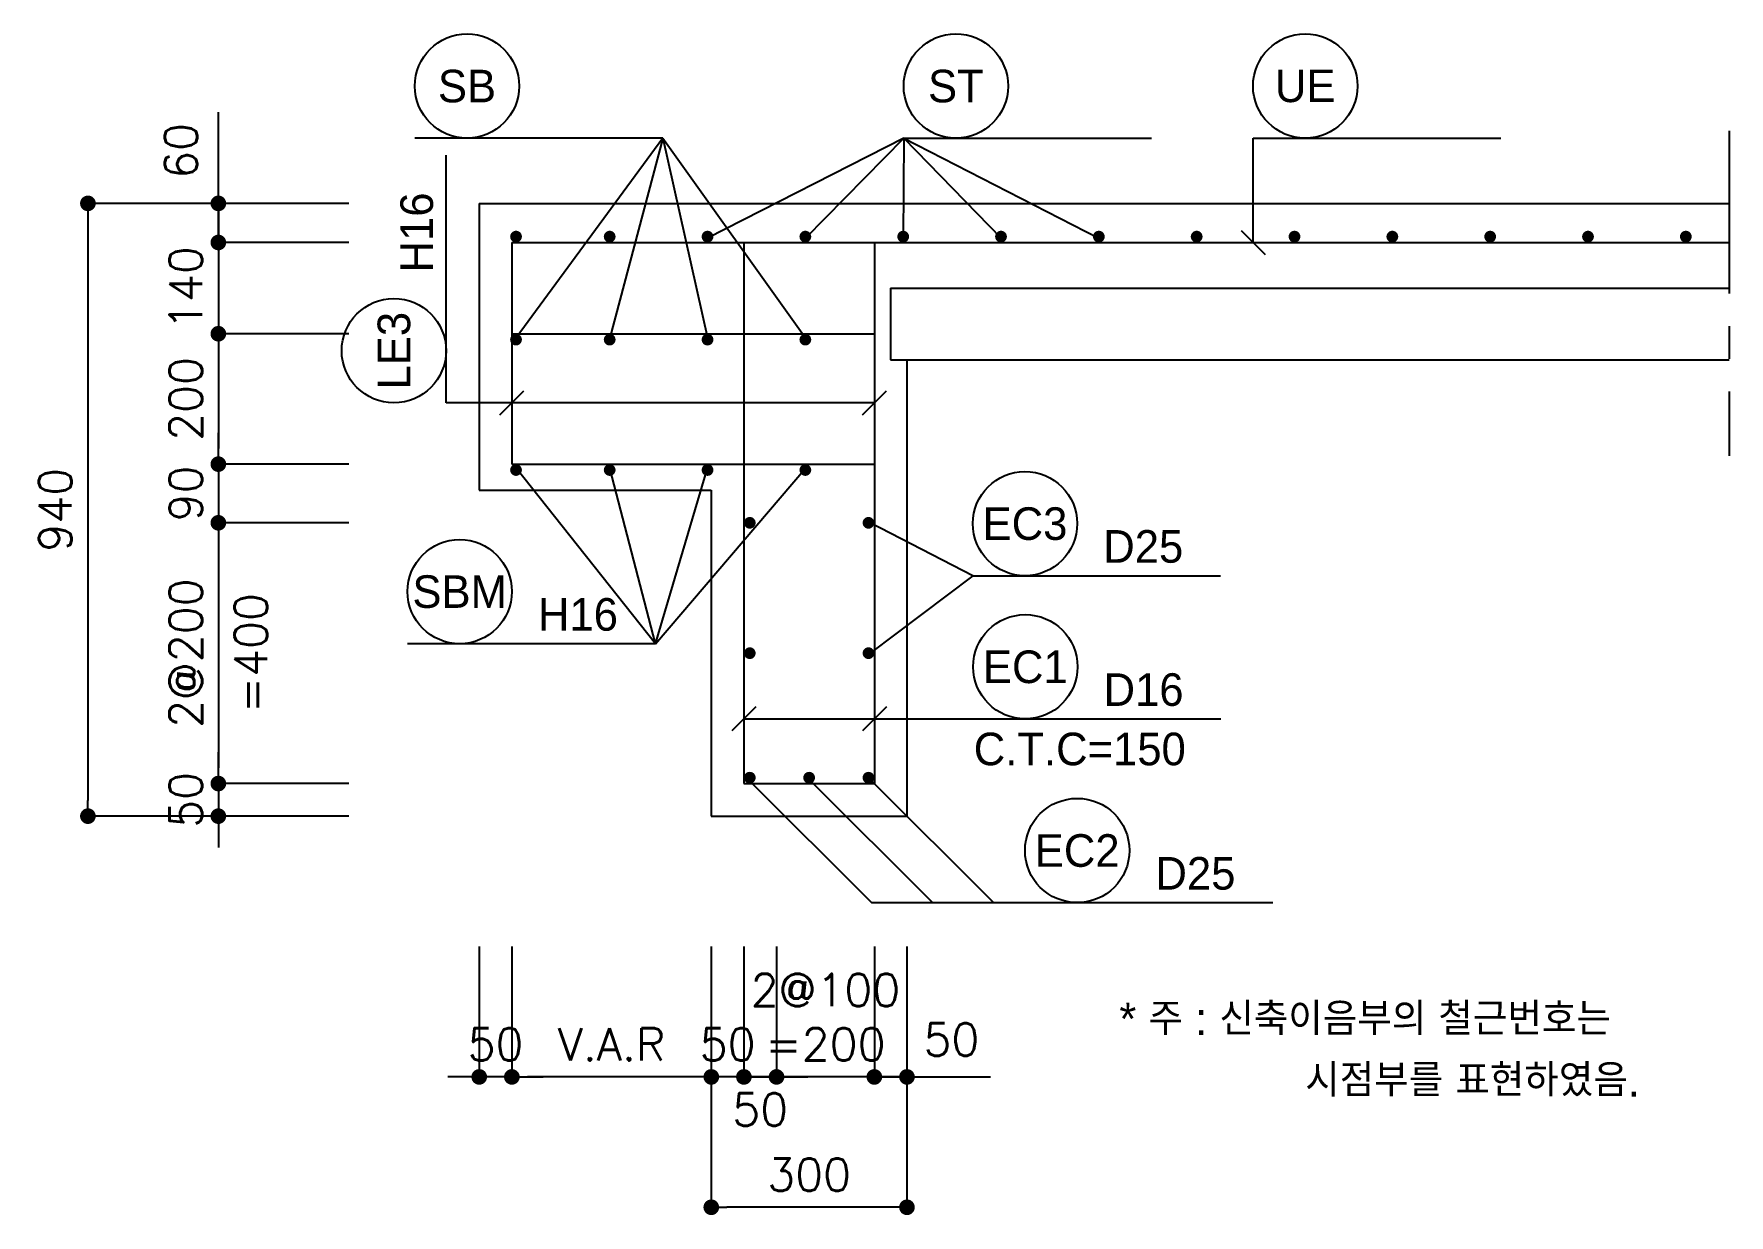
# Model space of a CAD drawing. Header units: millimetres. Extents: x -1707 to 4791, y -3880 to 650.
import ezdxf
from ezdxf.enums import TextEntityAlignment as Align

# ---------------------------------------------------------------- set-up
doc = ezdxf.new("R2010")
doc.units = ezdxf.units.MM
doc.header["$LTSCALE"] = 500
doc.header["$MEASUREMENT"] = 0
doc.linetypes.add('CENTER', pattern=[2, 1.25, -0.25, 0.25, -0.25])
for name, color, linetype in [('dim', 1, 'Continuous'), ('rebar', 6, 'Continuous'), ('rebar1', 6, 'Continuous'), ('stru', 4, 'Continuous'), ('txt', 7, 'Continuous')]:
    doc.layers.add(name, color=color, linetype=linetype)
doc.styles.add('GHS', font='djdg.shx', dxfattribs={"bigfont": 'ghs.shx'})
doc.styles.add('ROMANS', font='ROMANS.SHX')
doc.dimstyles.get("Standard").update_dxf_attribs({"dimscale": 50, "dimtxt": 2.5, "dimasz": 1.2, "dimexe": 0, "dimexo": 10, "dimgap": 1.25, "dimtad": 1, "dimdec": 3, "dimrnd": 0.0005, "dimzin": 0, "dimdsep": 46, "dimtxsty": 'GHS', "dimblk1": 'DOT', "dimblk2": 'DOT', "dimsah": 1, "dimcen": 0.09, "dimclrd": 1, "dimclre": 1, "dimclrt": 7, "dimadec": 3, "dimazin": 0, "dimtfac": 0.072, "dimtdec": 3, "dimtix": 1, "dimtmove": 2, "dimatfit": 3, "dimldrblk": 'DOT', "dimfxl": 0, "dimtolj": 1, "dimtzin": 0, "dimarcsym": 0})

# ---------------------------------------------------------------- blocks, each defined once
blk = doc.blocks.new('DOT')
at = {"color": 1}
blk.add_line((0, 0), (-1, 0), dxfattribs=at)
at = {"color": 7, "const_width": 0.5}
blk.add_lwpolyline([(-0.25, 0, 1), (0.25, 0, 1)], format="xyb", close=True, dxfattribs=at)
blk = doc.blocks.new('*D3')
at = {"layer": 'DEFPOINTS', "color": 0}
for p in [(0, 0), (-1000, -150), (0, -150)]:
    blk.add_point(p, dxfattribs=at)
at = {"layer": 'dim', "color": 1, "lineweight": -2}
for p, q in [((-1000, 60), (-1000, 120)), ((-500, 0), (-1000, 0)), ((-1000, 0), (-1000, -150)), ((-500, -150), (-1000, -150)), ((-1000, -210), (-1000, -270))]:
    blk.add_line(p, q, dxfattribs=at)
at = {"layer": 'dim', "color": 1, "lineweight": -2, "xscale": 60, "yscale": 60, "zscale": 60}
for p, rotation in [((-1000, 0), 270), ((-1000, -150), 90)]:
    blk.add_blockref('DOT', p, dxfattribs=dict(at, rotation=rotation))
at = {"layer": 'dim', "color": 7, "insert": (-1143.2, 201.3), "char_height": 125, "attachment_point": 5, "rotation": 90, "style": 'ROMANS'}
blk.add_mtext('\\A1;60', dxfattribs=at)
blk = doc.blocks.new('*D4')
at = {"layer": 'DEFPOINTS', "color": 0}
for p in [(0, -150), (-1000, -500), (0, -500)]:
    blk.add_point(p, dxfattribs=at)
at = {"layer": 'dim', "color": 1, "lineweight": -2}
for p, q in [((-1000, -90), (-1000, -30)), ((-500, -150), (-1000, -150)), ((-1000, -150), (-1000, -500)), ((-500, -500), (-1000, -500)), ((-1000, -560), (-1000, -620))]:
    blk.add_line(p, q, dxfattribs=at)
at = {"layer": 'dim', "color": 1, "lineweight": -2, "xscale": 60, "yscale": 60, "zscale": 60}
for p, rotation in [((-1000, -150), 270), ((-1000, -500), 90)]:
    blk.add_blockref('DOT', p, dxfattribs=dict(at, rotation=rotation))
at = {"layer": 'dim', "color": 7, "insert": (-1125, -325), "char_height": 125, "attachment_point": 5, "rotation": 90, "style": 'ROMANS'}
blk.add_mtext('\\A1;140', dxfattribs=at)
blk = doc.blocks.new('*D5')
at = {"layer": 'DEFPOINTS', "color": 0}
for p in [(0, -500), (-1000, -1000), (0, -1000)]:
    blk.add_point(p, dxfattribs=at)
at = {"layer": 'dim', "color": 1, "lineweight": -2}
for p, q in [((-500, -500), (-1000, -500)), ((-1000, -560), (-1000, -940)), ((-500, -1000), (-1000, -1000))]:
    blk.add_line(p, q, dxfattribs=at)
at = {"layer": 'dim', "color": 1, "lineweight": -2, "xscale": 60, "yscale": 60, "zscale": 60}
for p, rotation in [((-1000, -500), 90), ((-1000, -1000), 270)]:
    blk.add_blockref('DOT', p, dxfattribs=dict(at, rotation=rotation))
at = {"layer": 'dim', "color": 7, "insert": (-1125, -750), "char_height": 125, "attachment_point": 5, "rotation": 90, "style": 'ROMANS'}
blk.add_mtext('\\A1;200', dxfattribs=at)
blk = doc.blocks.new('*D6')
at = {"layer": 'DEFPOINTS', "color": 0}
for p in [(0, -1000), (-1000, -1225), (0, -1225)]:
    blk.add_point(p, dxfattribs=at)
at = {"layer": 'dim', "color": 1, "lineweight": -2}
for p, q in [((-1000, -940), (-1000, -880)), ((-500, -1000), (-1000, -1000)), ((-1000, -1000), (-1000, -1225)), ((-500, -1225), (-1000, -1225)), ((-1000, -1285), (-1000, -1345))]:
    blk.add_line(p, q, dxfattribs=at)
at = {"layer": 'dim', "color": 1, "lineweight": -2, "xscale": 60, "yscale": 60, "zscale": 60}
for p, rotation in [((-1000, -1000), 270), ((-1000, -1225), 90)]:
    blk.add_blockref('DOT', p, dxfattribs=dict(at, rotation=rotation))
at = {"layer": 'dim', "color": 7, "insert": (-1125, -1112.5), "char_height": 125, "attachment_point": 5, "rotation": 90, "style": 'ROMANS'}
blk.add_mtext('\\A1;90', dxfattribs=at)
blk = doc.blocks.new('*D7')
at = {"layer": 'DEFPOINTS', "color": 0}
for p in [(0, -1225), (-1000, -2225), (0, -2225)]:
    blk.add_point(p, dxfattribs=at)
at = {"layer": 'dim', "color": 1, "lineweight": -2}
for p, q in [((-500, -1225), (-1000, -1225)), ((-1000, -1285), (-1000, -2165)), ((-500, -2225), (-1000, -2225))]:
    blk.add_line(p, q, dxfattribs=at)
at = {"layer": 'dim', "color": 1, "lineweight": -2, "xscale": 60, "yscale": 60, "zscale": 60}
for p, rotation in [((-1000, -1225), 90), ((-1000, -2225), 270)]:
    blk.add_blockref('DOT', p, dxfattribs=dict(at, rotation=rotation))
at = {"layer": 'dim', "color": 7, "char_height": 125, "attachment_point": 5, "rotation": 90, "style": 'ROMANS'}
for s, insert in [('\\A1;2@200', (-1125, -1725)), ('\\A1;=400', (-875, -1725))]:
    blk.add_mtext(s, dxfattribs=dict(at, insert=insert))
blk = doc.blocks.new('*D8')
at = {"layer": 'DEFPOINTS', "color": 0}
for p in [(0, -2225), (-1000, -2350), (0, -2350)]:
    blk.add_point(p, dxfattribs=at)
at = {"layer": 'dim', "color": 1, "lineweight": -2}
for p, q in [((-1000, -2165), (-1000, -2105)), ((-500, -2225), (-1000, -2225)), ((-1000, -2225), (-1000, -2350)), ((-500, -2350), (-1000, -2350)), ((-1000, -2410), (-1000, -2470))]:
    blk.add_line(p, q, dxfattribs=at)
at = {"layer": 'dim', "color": 1, "lineweight": -2, "xscale": 60, "yscale": 60, "zscale": 60}
for p, rotation in [((-1000, -2225), 270), ((-1000, -2350), 90)]:
    blk.add_blockref('DOT', p, dxfattribs=dict(at, rotation=rotation))
at = {"layer": 'dim', "color": 7, "insert": (-1125, -2287.5), "char_height": 125, "attachment_point": 5, "rotation": 90, "style": 'ROMANS'}
blk.add_mtext('\\A1;50', dxfattribs=at)
blk = doc.blocks.new('*D9')
at = {"layer": 'DEFPOINTS', "color": 0}
for p in [(0, 0), (-1500, -2350), (0, -2350)]:
    blk.add_point(p, dxfattribs=at)
at = {"layer": 'dim', "color": 1, "lineweight": -2}
for p, q in [((-500, 0), (-1500, 0)), ((-1500, -60), (-1500, -2290)), ((-500, -2350), (-1500, -2350))]:
    blk.add_line(p, q, dxfattribs=at)
at = {"layer": 'dim', "color": 1, "lineweight": -2, "xscale": 60, "yscale": 60, "zscale": 60}
for p, rotation in [((-1500, 0), 90), ((-1500, -2350), 270)]:
    blk.add_blockref('DOT', p, dxfattribs=dict(at, rotation=rotation))
at = {"layer": 'dim', "color": 7, "insert": (-1625, -1175), "char_height": 125, "attachment_point": 5, "rotation": 90, "style": 'ROMANS'}
blk.add_mtext('\\A1;940', dxfattribs=at)
blk = doc.blocks.new('*D10')
at = {"layer": 'DEFPOINTS', "color": 0}
for p in [(1514.5, -2350), (1639.5, -2350), (1514.5, -3350)]:
    blk.add_point(p, dxfattribs=at)
at = {"layer": 'dim', "color": 1, "lineweight": -2}
for p, q in [((1514.5, -2850), (1514.5, -3350)), ((1639.5, -2850), (1639.5, -3350)), ((1454.5, -3350), (1394.5, -3350)), ((1639.5, -3350), (1514.5, -3350)), ((1699.5, -3350), (1759.5, -3350))]:
    blk.add_line(p, q, dxfattribs=at)
at = {"layer": 'dim', "color": 1, "lineweight": -2, "xscale": 60, "yscale": 60, "zscale": 60}
blk.add_blockref('DOT', (1514.5, -3350), dxfattribs=at)
at = {"layer": 'dim', "color": 1, "lineweight": -2, "xscale": 60, "yscale": 60, "zscale": 60, "rotation": 180}
blk.add_blockref('DOT', (1639.5, -3350), dxfattribs=at)
at = {"layer": 'dim', "color": 7, "insert": (1810.1, -3206.8), "char_height": 125, "attachment_point": 5, "style": 'ROMANS'}
blk.add_mtext('\\A1;50', dxfattribs=at)
blk = doc.blocks.new('*D12')
at = {"layer": 'DEFPOINTS', "color": 0}
for p in [(889.5, -2350), (1014.5, -2350), (889.5, -3350)]:
    blk.add_point(p, dxfattribs=at)
at = {"layer": 'dim', "color": 1, "lineweight": -2}
for p, q in [((889.5, -2850), (889.5, -3350)), ((1014.5, -2850), (1014.5, -3350)), ((829.5, -3350), (769.5, -3350)), ((1014.5, -3350), (889.5, -3350)), ((1074.5, -3350), (1134.5, -3350))]:
    blk.add_line(p, q, dxfattribs=at)
at = {"layer": 'dim', "color": 1, "lineweight": -2, "xscale": 60, "yscale": 60, "zscale": 60}
blk.add_blockref('DOT', (889.5, -3350), dxfattribs=at)
at = {"layer": 'dim', "color": 1, "lineweight": -2, "xscale": 60, "yscale": 60, "zscale": 60, "rotation": 180}
blk.add_blockref('DOT', (1014.5, -3350), dxfattribs=at)
at = {"layer": 'dim', "color": 7, "insert": (952, -3225), "char_height": 125, "attachment_point": 5, "style": 'ROMANS'}
blk.add_mtext('\\A1;50', dxfattribs=at)
blk = doc.blocks.new('*D13')
at = {"layer": 'DEFPOINTS', "color": 0}
for p in [(125, -2350), (889.5, -2350), (125, -3350)]:
    blk.add_point(p, dxfattribs=at)
at = {"layer": 'dim', "color": 1, "lineweight": -2}
for p, q in [((125, -2850), (125, -3350)), ((889.5, -2850), (889.5, -3350)), ((829.5, -3350), (185, -3350))]:
    blk.add_line(p, q, dxfattribs=at)
at = {"layer": 'dim', "color": 1, "lineweight": -2, "xscale": 60, "yscale": 60, "zscale": 60, "rotation": 180}
blk.add_blockref('DOT', (125, -3350), dxfattribs=at)
at = {"layer": 'dim', "color": 1, "lineweight": -2, "xscale": 60, "yscale": 60, "zscale": 60}
blk.add_blockref('DOT', (889.5, -3350), dxfattribs=at)
at = {"layer": 'dim', "color": 7, "insert": (507.2, -3225), "char_height": 125, "attachment_point": 5, "style": 'ROMANS'}
blk.add_mtext('\\A1;V.A.R', dxfattribs=at)
blk = doc.blocks.new('*D14')
at = {"layer": 'DEFPOINTS', "color": 0}
for p in [(0, -2350), (125, -2350), (0, -3350)]:
    blk.add_point(p, dxfattribs=at)
at = {"layer": 'dim', "color": 1, "lineweight": -2}
for p, q in [((0, -2850), (0, -3350)), ((125, -2850), (125, -3350)), ((-60, -3350), (-120, -3350)), ((125, -3350), (0, -3350)), ((185, -3350), (245, -3350))]:
    blk.add_line(p, q, dxfattribs=at)
at = {"layer": 'dim', "color": 1, "lineweight": -2, "xscale": 60, "yscale": 60, "zscale": 60}
blk.add_blockref('DOT', (0, -3350), dxfattribs=at)
at = {"layer": 'dim', "color": 1, "lineweight": -2, "xscale": 60, "yscale": 60, "zscale": 60, "rotation": 180}
blk.add_blockref('DOT', (125, -3350), dxfattribs=at)
at = {"layer": 'dim', "color": 7, "insert": (62.5, -3225), "char_height": 125, "attachment_point": 5, "style": 'ROMANS'}
blk.add_mtext('\\A1;50', dxfattribs=at)
blk = doc.blocks.new('*D15')
at = {"layer": 'DEFPOINTS', "color": 0}
for p in [(889.5, -2350), (1639.5, -2350), (889.5, -3850)]:
    blk.add_point(p, dxfattribs=at)
at = {"layer": 'dim', "color": 1, "lineweight": -2}
for p, q in [((889.5, -2850), (889.5, -3850)), ((1639.5, -2850), (1639.5, -3850)), ((1579.5, -3850), (949.5, -3850))]:
    blk.add_line(p, q, dxfattribs=at)
at = {"layer": 'dim', "color": 1, "lineweight": -2, "xscale": 60, "yscale": 60, "zscale": 60, "rotation": 180}
blk.add_blockref('DOT', (889.5, -3850), dxfattribs=at)
at = {"layer": 'dim', "color": 1, "lineweight": -2, "xscale": 60, "yscale": 60, "zscale": 60}
blk.add_blockref('DOT', (1639.5, -3850), dxfattribs=at)
at = {"layer": 'dim', "color": 7, "insert": (1264.5, -3725), "char_height": 125, "attachment_point": 5, "style": 'ROMANS'}
blk.add_mtext('\\A1;300', dxfattribs=at)
blk = doc.blocks.new('*D17')
at = {"layer": 'DEFPOINTS', "color": 0}
for p in [(1014.5, -2350), (1139.5, -2350), (1014.5, -3350)]:
    blk.add_point(p, dxfattribs=at)
at = {"layer": 'dim', "color": 1, "lineweight": -2}
for p, q in [((1014.5, -2850), (1014.5, -3350)), ((1139.5, -2850), (1139.5, -3350)), ((954.5, -3350), (894.5, -3350)), ((1139.5, -3350), (1014.5, -3350)), ((1199.5, -3350), (1259.5, -3350))]:
    blk.add_line(p, q, dxfattribs=at)
at = {"layer": 'dim', "color": 1, "lineweight": -2, "xscale": 60, "yscale": 60, "zscale": 60}
blk.add_blockref('DOT', (1014.5, -3350), dxfattribs=at)
at = {"layer": 'dim', "color": 1, "lineweight": -2, "xscale": 60, "yscale": 60, "zscale": 60, "rotation": 180}
blk.add_blockref('DOT', (1139.5, -3350), dxfattribs=at)
at = {"layer": 'dim', "color": 7, "char_height": 125, "attachment_point": 5, "style": 'ROMANS'}
for s, insert in [('\\A1;', (1077, -3225)), ('\\A1;50', (1077, -3475))]:
    blk.add_mtext(s, dxfattribs=dict(at, insert=insert))
blk = doc.blocks.new('*D18')
at = {"layer": 'DEFPOINTS', "color": 0}
for p in [(1139.5, -2350), (1514.5, -2350), (1139.5, -3350)]:
    blk.add_point(p, dxfattribs=at)
at = {"layer": 'dim', "color": 1, "lineweight": -2}
for p, q in [((1139.5, -2850), (1139.5, -3350)), ((1514.5, -2850), (1514.5, -3350)), ((1079.5, -3350), (1019.5, -3350)), ((1514.5, -3350), (1139.5, -3350)), ((1574.5, -3350), (1634.5, -3350))]:
    blk.add_line(p, q, dxfattribs=at)
at = {"layer": 'dim', "color": 1, "lineweight": -2, "xscale": 60, "yscale": 60, "zscale": 60}
blk.add_blockref('DOT', (1139.5, -3350), dxfattribs=at)
at = {"layer": 'dim', "color": 1, "lineweight": -2, "xscale": 60, "yscale": 60, "zscale": 60, "rotation": 180}
blk.add_blockref('DOT', (1514.5, -3350), dxfattribs=at)
at = {"layer": 'dim', "color": 7, "insert": (1327, -3120.8), "char_height": 125, "attachment_point": 5, "style": 'ROMANS'}
blk.add_mtext('\\A1;2@100\\P=200', dxfattribs=at)

msp = doc.modelspace()

# ---------------------------------------------------------------- linework, layer by layer
at = {"color": 1, "linetype": 'CENTER'}
msp.add_line((4790.8209, 278.7993), (4790.8209, -968.4153), dxfattribs=at)
at = {"color": 1}
for p, q in [((703.0967, 250), (-246.9033, 250)), ((703.0967, 250), (141, -516)), ((703.0967, 250), (500, -516)), ((703.0967, 250), (1250, -516)), ((703.0967, 250), (875, -516)), ((1627.1016, 250), (875, -134)), ((1627.1016, 250), (1250, -134)), ((1627.1016, 250), (1625, -134)), ((1627.1016, 250), (2375, -134)), ((1627.1016, 250), (2000, -134)), ((1627.1016, 250), (2577.1016, 250)), ((2966.1211, -150), (2966.1211, 250)), ((2966.1211, 250), (3916.1211, 250)), ((-127.1875, -764.8574), (-127.1875, 185.1426)), ((2920.1592, -104.0381), (3012.0831, -195.9619)), ((1514.4905, -764.8574), (-127.1875, -764.8574)), ((79.0381, -810.8193), (170.9619, -718.8955)), ((1468.5285, -810.8193), (1560.4524, -718.8955)), ((675.0315, -1688.7461), (141, -1016)), ((675.0315, -1688.7461), (500, -1016)), ((675.0315, -1688.7461), (875, -1016)), ((675.0315, -1688.7461), (1250, -1016)), ((1891.8792, -1428.0343), (1498.4905, -1225)), ((1891.8792, -1428.0343), (1498.4905, -1725)), ((1891.8792, -1428.0343), (2841.8792, -1428.0343)), ((675.0315, -1688.7461), (-274.9685, -1688.7461)), ((1060.4524, -1931.1681), (968.5285, -2023.092)), ((1560.4524, -1931.1681), (1468.5285, -2023.092)), ((1014.4905, -1977.13), (1893.0663, -1977.13)), ((1893.0663, -1977.13), (2843.0663, -1977.13)), ((1030.4905, -2209), (1503.1953, -2681.7048)), ((1264.4905, -2209), (1737.1953, -2681.7048)), ((1498.4905, -2209), (1971.1953, -2681.7048)), ((1503.1953, -2681.7048), (2091.9986, -2681.7048)), ((2091.9986, -2681.7048), (3041.9986, -2681.7048))]:
    msp.add_line(p, q, dxfattribs=at)
for centre in [(-46.9033, 450), (1827.1016, 450), (3166.1211, 450), (-327.1875, -564.8574), (2091.8792, -1228.0343), (-74.9685, -1488.7461), (2093.0663, -1777.13), (2291.9986, -2481.7048)]:
    msp.add_circle(centre, 200, dxfattribs=at)
at = {"layer": 'dim'}
for p, q in [((-1000, 120), (-1000, 349.9465)), ((1759.4905, -3350), (1960.3397, -3350))]:
    msp.add_line(p, q, dxfattribs=at)
at = {"layer": 'rebar', "const_width": 22.5}
for points in [[(129.75, -127.5, 1), (152.25, -127.5, 1)], [(488.75, -127.5, 1), (511.25, -127.5, 1)], [(863.75, -127.5, 1), (886.25, -127.5, 1)], [(1238.75, -127.5, 1), (1261.25, -127.5, 1)], [(1613.75, -127.5, 1), (1636.25, -127.5, 1)], [(1988.75, -127.5, 1), (2011.25, -127.5, 1)], [(2363.75, -127.5, 1), (2386.25, -127.5, 1)], [(2738.75, -127.5, 1), (2761.25, -127.5, 1)], [(3113.75, -127.5, 1), (3136.25, -127.5, 1)], [(3488.75, -127.5, 1), (3511.25, -127.5, 1)], [(3863.75, -127.5, 1), (3886.25, -127.5, 1)], [(4238.75, -127.5, 1), (4261.25, -127.5, 1)], [(4613.75, -127.5, 1), (4636.25, -127.5, 1)], [(129.75, -522.54, 1), (152.25, -522.54, 1)], [(488.75, -522.54, 1), (511.25, -522.54, 1)], [(863.75, -522.54, 1), (886.25, -522.54, 1)], [(1238.75, -522.54, 1), (1261.25, -522.54, 1)], [(129.75, -1022.5, 1), (152.25, -1022.5, 1)], [(488.75, -1022.5, 1), (511.25, -1022.5, 1)], [(863.75, -1022.5, 1), (886.25, -1022.5, 1)], [(1238.75, -1022.5, 1), (1261.25, -1022.5, 1)], [(1025.7405, -1225, 1), (1048.2405, -1225, 1)], [(1480.7405, -1225, 1), (1503.2405, -1225, 1)], [(1025.7405, -1725, 1), (1048.2405, -1725, 1)], [(1480.7405, -1725, 1), (1503.2405, -1725, 1)], [(1025.7405, -2202.5, 1), (1048.2405, -2202.5, 1)], [(1253.2405, -2202.5, 1), (1275.7405, -2202.5, 1)], [(1480.7405, -2202.5, 1), (1503.2405, -2202.5, 1)]]:
    msp.add_lwpolyline(points, format="xyb", close=True, dxfattribs=at)
at = {"layer": 'rebar1'}
for p, q in [((125, -150), (4790.8209, -150)), ((125, -150), (125, -1000)), ((1014.4905, -150), (1014.4905, -2225)), ((1514.4905, -150), (1514.4905, -2225)), ((125, -500), (1514.4905, -500)), ((125, -1000), (1514.4905, -1000)), ((1014.4905, -2225), (1514.4905, -2225))]:
    msp.add_line(p, q, dxfattribs=at)
at = {"layer": 'stru', "color": 4}
for p, q in [((0, 0), (4790.8209, 0)), ((0, 0), (0, -1100)), ((1639.4905, -600), (1639.4905, -2350)), ((0, -1100), (889.4905, -1100)), ((889.4905, -1100), (889.4905, -2350)), ((889.4905, -2350), (1639.4905, -2350))]:
    msp.add_line(p, q, dxfattribs=at)
at = {"layer": 'stru', "color": 2}
for p, q in [((1576.9905, -325), (1576.9905, -600)), ((1576.9905, -325), (4790.8209, -325)), ((1576.9905, -600), (4790.8209, -600))]:
    msp.add_line(p, q, dxfattribs=at)

# ---------------------------------------------------------------- texts
at = {"layer": 'txt', "color": 7, "style": 'GHS'}
for s, p in [('SB', (-46.9033, 450)), ('ST', (1827.1016, 450)), ('SBM', (-74.9685, -1488.7461)), ('EC1', (2093.0663, -1777.13))]:
    msp.add_text(s, height=125, dxfattribs=at).set_placement(p, align=Align.MIDDLE)
at = {"layer": 'txt', "style": 'GHS'}
for s, p in [('UE', (3166.1211, 450)), ('EC3', (2091.8792, -1228.0343)), ('EC2', (2291.9986, -2481.7048))]:
    msp.add_text(s, height=125, dxfattribs=at).set_placement(p, align=Align.MIDDLE)
msp.add_text('H16', height=125, rotation=90, dxfattribs=at).set_placement((-177.1875, -264.8574))
msp.add_text('LE3', height=125, rotation=90, dxfattribs=at).set_placement((-327.1875, -564.8574), align=Align.MIDDLE)
at = {"layer": 'txt', "color": 7, "style": 'GHS'}
for s, p in [('D25', (2391.8792, -1378.0343)), ('H16', (225.0315, -1638.7461))]:
    msp.add_text(s, height=125, dxfattribs=at).set_placement(p)
at = {"layer": 'txt', "style": 'GHS'}
for s, p in [('D16', (2393.0663, -1927.13)), ('C.T.C=150', (1895.3982, -2154.8234)), ('D25', (2591.9986, -2631.7048)), ('* 주 : 신축이음부의 철근번호는', (2453.6297, -3189.8449)), ('시점부를 표현하였음.', (3166.0048, -3425.4159))]:
    msp.add_text(s, height=125, dxfattribs=at).set_placement(p)

# ---------------------------------------------------------------- dimensions: what is measured, and where the dimension line sits
at = {"layer": 'dim'}
dim = msp.add_linear_dim(base=(-1000, -150), p1=(0, 0), p2=(0, -150), angle=90, text='60', dimstyle='Standard', override={"dimscale": 50, "dimtxt": 2.5, "dimasz": 1.2, "dimexe": 0, "dimexo": 10, "dimgap": 1.25, "dimtad": 1, "dimtih": 0, "dimtoh": 0, "dimdec": 3, "dimrnd": 0.0005, "dimtxsty": 'ROMANS', "dimblk1": 'DOT', "dimblk2": 'DOT', "dimsah": 1, "dimclrd": 1, "dimclre": 1, "dimclrt": 7, "dimadec": 3, "dimtfac": 0.072, "dimtdec": 3, "dimtix": 1, "dimtofl": 1, "dimtmove": 2, "dimldrblk": 'DOT'}, dxfattribs=at)
dim.commit()
dim.dimension.update_dxf_attribs({"geometry": '*D3', "text_midpoint": (-1143.1924, 201.2859), "dimtype": 160})
for p1, p2, distance, text, picture, middle in [((0, 0), (0, -2350), -1500, '940', '*D9', (-1625, -1175)), ((1639.4905, -2350), (889.4905, -2350), 1500, '300', '*D15', (1264.4905, -3725))]:
    dim = msp.add_aligned_dim(p1=p1, p2=p2, distance=distance, text=text, dimstyle='Standard', override={"dimscale": 50, "dimtxt": 2.5, "dimasz": 1.2, "dimexe": 0, "dimexo": 10, "dimgap": 1.25, "dimtad": 1, "dimtih": 0, "dimtoh": 0, "dimdec": 3, "dimrnd": 0.0005, "dimtxsty": 'ROMANS', "dimblk1": 'DOT', "dimblk2": 'DOT', "dimsah": 1, "dimclrd": 1, "dimclre": 1, "dimclrt": 7, "dimadec": 3, "dimtfac": 0.072, "dimtdec": 3, "dimtix": 1, "dimtofl": 1, "dimtmove": 2, "dimldrblk": 'DOT'}, dxfattribs=at)
    dim.commit()
    dim.dimension.update_dxf_attribs({"geometry": picture, "text_midpoint": middle})
for base, p1, p2, text, picture, middle in [((-1000, -500), (0, -150), (0, -500), '140', '*D4', (-1125, -325)), ((-1000, -1000), (0, -500), (0, -1000), '200', '*D5', (-1125, -750)), ((-1000, -1225), (0, -1000), (0, -1225), '90', '*D6', (-1125, -1112.5)), ((-1000, -2225), (0, -1225), (0, -2225), '2@200\\X=400', '*D7', (-1000, -1725)), ((-1000, -2350), (0, -2225), (0, -2350), '50', '*D8', (-1125, -2287.5))]:
    dim = msp.add_linear_dim(base=base, p1=p1, p2=p2, angle=90, text=text, dimstyle='Standard', override={"dimscale": 50, "dimtxt": 2.5, "dimasz": 1.2, "dimexe": 0, "dimexo": 10, "dimgap": 1.25, "dimtad": 1, "dimtih": 0, "dimtoh": 0, "dimdec": 3, "dimrnd": 0.0005, "dimtxsty": 'ROMANS', "dimblk1": 'DOT', "dimblk2": 'DOT', "dimsah": 1, "dimclrd": 1, "dimclre": 1, "dimclrt": 7, "dimadec": 3, "dimtfac": 0.072, "dimtdec": 3, "dimtix": 1, "dimtofl": 1, "dimtmove": 2, "dimldrblk": 'DOT'}, dxfattribs=at)
    dim.commit()
    dim.dimension.update_dxf_attribs({"geometry": picture, "text_midpoint": middle})
for base, p1, p2, text, override, picture, middle in [((0, -3350), (125, -2350), (0, -2350), '50', {"dimscale": 50, "dimtxt": 2.5, "dimasz": 1.2, "dimexe": 0, "dimexo": 10, "dimgap": 1.25, "dimtad": 1, "dimtih": 0, "dimtoh": 0, "dimdec": 3, "dimrnd": 0.0005, "dimtxsty": 'ROMANS', "dimblk1": 'DOT', "dimblk2": 'DOT', "dimsah": 1, "dimclrd": 1, "dimclre": 1, "dimclrt": 7, "dimadec": 3, "dimtfac": 0.072, "dimtdec": 3, "dimtix": 1, "dimtofl": 1, "dimtmove": 2, "dimldrblk": 'DOT'}, '*D14', (62.5, -3225)), ((125, -3350), (889.4905, -2350), (125, -2350), 'V.A.R', {"dimscale": 50, "dimtxt": 2.5, "dimasz": 1.2, "dimexe": 0, "dimexo": 10, "dimgap": 1.25, "dimtad": 1, "dimtih": 0, "dimtoh": 0, "dimdec": 3, "dimrnd": 0.0005, "dimtxsty": 'ROMANS', "dimblk1": 'DOT', "dimblk2": 'DOT', "dimsah": 1, "dimclrd": 1, "dimclre": 1, "dimclrt": 7, "dimadec": 3, "dimtfac": 0.072, "dimtdec": 3, "dimtix": 1, "dimtofl": 1, "dimtmove": 2, "dimldrblk": 'DOT'}, '*D13', (507.2452, -3225)), ((889.4905, -3350), (1014.4905, -2350), (889.4905, -2350), '50', {"dimscale": 50, "dimtxt": 2.5, "dimasz": 1.2, "dimexe": 0, "dimexo": 10, "dimgap": 1.25, "dimtih": 0, "dimtoh": 0, "dimdec": 3, "dimrnd": 0.0005, "dimtxsty": 'ROMANS', "dimblk1": 'DOT', "dimblk2": 'DOT', "dimsah": 1, "dimclrd": 1, "dimclre": 1, "dimclrt": 7, "dimadec": 3, "dimtfac": 0.072, "dimtdec": 3, "dimtix": 1, "dimtofl": 1, "dimtmove": 2, "dimldrblk": 'DOT', "dimtvp": -1}, '*D12', (951.9905, -3225)), ((1014.4905, -3350), (1139.4905, -2350), (1014.4905, -2350), '\\X50', {"dimscale": 50, "dimtxt": 2.5, "dimasz": 1.2, "dimexe": 0, "dimexo": 10, "dimgap": 1.25, "dimtad": 1, "dimtih": 0, "dimtoh": 0, "dimdec": 3, "dimrnd": 0.0005, "dimtxsty": 'ROMANS', "dimblk1": 'DOT', "dimblk2": 'DOT', "dimsah": 1, "dimclrd": 1, "dimclre": 1, "dimclrt": 7, "dimadec": 3, "dimtfac": 0.072, "dimtdec": 3, "dimtix": 1, "dimtofl": 1, "dimtmove": 2, "dimldrblk": 'DOT'}, '*D17', (1076.9905, -3350)), ((1139.4905, -3350), (1514.4905, -2350), (1139.4905, -2350), '2@100\\P=200', {"dimscale": 50, "dimtxt": 2.5, "dimasz": 1.2, "dimexe": 0, "dimexo": 10, "dimgap": 1.25, "dimtad": 1, "dimtih": 0, "dimtoh": 0, "dimdec": 3, "dimrnd": 0.0005, "dimtxsty": 'ROMANS', "dimblk1": 'DOT', "dimblk2": 'DOT', "dimsah": 1, "dimclrd": 1, "dimclre": 1, "dimclrt": 7, "dimadec": 3, "dimtfac": 0.072, "dimtdec": 3, "dimtix": 1, "dimtofl": 1, "dimtmove": 2, "dimldrblk": 'DOT'}, '*D18', (1326.9905, -3120.8333))]:
    dim = msp.add_linear_dim(base=base, p1=p1, p2=p2, text=text, dimstyle='Standard', override=override, dxfattribs=at)
    dim.commit()
    dim.dimension.update_dxf_attribs({"geometry": picture, "text_midpoint": middle})
dim = msp.add_linear_dim(base=(1514.4905, -3350), p1=(1639.4905, -2350), p2=(1514.4905, -2350), text='50', dimstyle='Standard', override={"dimscale": 50, "dimtxt": 2.5, "dimasz": 1.2, "dimexe": 0, "dimexo": 10, "dimgap": 1.25, "dimtad": 1, "dimtih": 0, "dimtoh": 0, "dimdec": 3, "dimrnd": 0.0005, "dimtxsty": 'ROMANS', "dimblk1": 'DOT', "dimblk2": 'DOT', "dimsah": 1, "dimclrd": 1, "dimclre": 1, "dimclrt": 7, "dimadec": 3, "dimtfac": 0.072, "dimtdec": 3, "dimtix": 1, "dimtofl": 1, "dimtmove": 2, "dimldrblk": 'DOT'}, dxfattribs=at)
dim.commit()
dim.dimension.update_dxf_attribs({"geometry": '*D10', "text_midpoint": (1810.1071, -3206.8076), "dimtype": 160})

doc.saveas('drawing.dxf')
